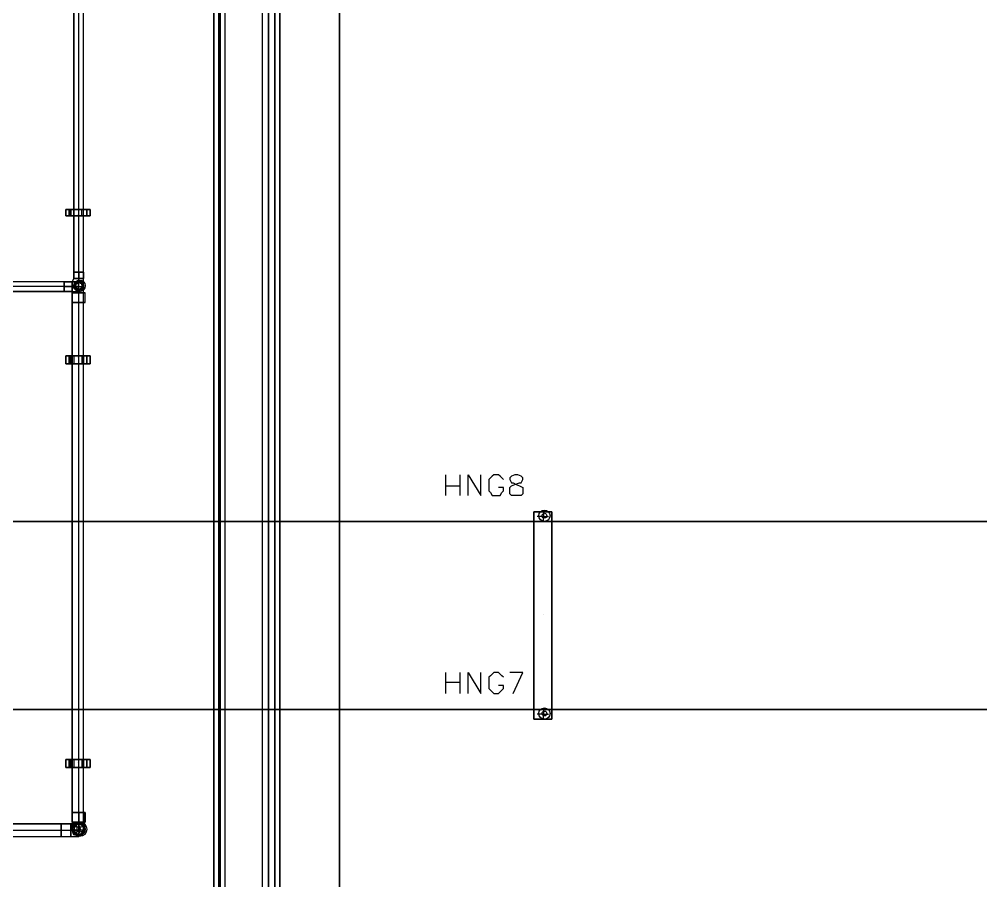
# Model space of a CAD drawing. Header units: metres. Extents: x 114 to 218, y 8 to 180.
# Drawn here: x 151.33 to 160.52, y 37.78 to 46.02 of the extents above; entities that cross this region are included whole.
import ezdxf

# ---------------------------------------------------------------- set-up
doc = ezdxf.new("R2010")
doc.units = ezdxf.units.M
doc.header["$MEASUREMENT"] = 0
for name, color, linetype in [('A-2D-I-WALL', 7, 'Continuous'), ('A-3D-I-WALL', 7, 'Continuous'), ('E-Hanger', 7, 'Continuous'), ('E-TFP-HANGER', 7, 'Continuous'), ('E-TRAY-STD', 7, 'Continuous'), ('PI-Hanger', 7, 'Continuous'), ('PI-HWS-Fitting', 7, 'Continuous'), ('PI-HWS-Pipe', 7, 'Continuous'), ('S-3D-BEAM', 7, 'Continuous')]:
    doc.layers.add(name, color=color, linetype=linetype)

msp = doc.modelspace()

# ---------------------------------------------------------------- linework, layer by layer
at = {"layer": 'A-2D-I-WALL', "color": 9, "true_color": 0xbababa}
for points in [[(153.2379, 58.6608), (153.2379, 23.2828), (153.7147, 23.2828), (153.7147, 58.6608)], [(153.6532, 58.7223), (153.6532, 23.3597), (153.2994, 23.3597), (153.2994, 58.7223)]]:
    msp.add_lwpolyline(points, dxfattribs=at)
at = {"layer": 'A-3D-I-WALL', "color": 42, "true_color": 0xdda500}
for points in [[(153.2379, 58.6608), (153.2379, 23.2828), (153.2994, 23.2828), (153.2994, 23.3597), (153.2994, 58.6608), (153.2379, 58.6608), (153.7147, 58.6608), (153.7147, 23.2828)], [(153.2379, 58.6608), (153.7147, 58.6608), (153.7147, 23.2828), (153.2379, 23.2828), (153.2379, 58.6608), (153.2379, 23.2828), (153.2379, 49.6625), (153.2379, 23.2828)], [(153.6532, 23.2828), (153.7147, 23.2828), (153.7147, 58.6608), (153.6532, 58.6608), (153.6532, 23.3597), (153.2994, 23.3597), (153.2994, 23.2828), (153.6532, 23.2828)], [(153.2532, 23.2828), (153.2532, 49.6625), (153.2379, 49.6625), (153.2532, 49.6625), (153.2532, 23.2828)]]:
    msp.add_lwpolyline(points, dxfattribs=at)
at = {"layer": 'E-Hanger', "color": 3, "true_color": 0x00ff00}
for points in [[(156.2527, 41.3102), (156.2527, 39.3259), (156.4219, 39.3259), (156.4219, 41.3102), (156.2527, 41.3102)], [(156.4219, 39.3259), (156.2527, 39.3259), (156.2527, 41.3102), (156.4219, 41.3102), (156.4219, 39.3259)], [(156.2527, 41.3102), (156.2527, 41.3102)], [(156.2527, 41.3102), (156.2527, 41.3102)], [(156.345, 41.2948), (156.345, 41.2948)], [(156.4219, 41.3102), (156.4219, 41.3102)], [(156.4219, 41.3102), (156.4219, 41.3102)], [(156.3142, 41.264), (156.3142, 41.264)], [(156.345, 41.2487), (156.345, 41.2487)], [(156.3603, 41.264), (156.3603, 41.264)], [(156.345, 40.3257), (156.345, 40.3257)], [(156.3142, 39.3721), (156.3142, 39.3721)], [(156.345, 39.4028), (156.345, 39.4028)], [(156.345, 39.3567), (156.345, 39.3567)], [(156.3603, 39.3721), (156.3603, 39.3721)], [(156.2527, 39.3259), (156.2527, 39.3259)], [(156.2527, 39.3259), (156.2527, 39.3259)], [(156.4219, 39.3259), (156.4219, 39.3259)]]:
    msp.add_lwpolyline(points, dxfattribs=at)
for centre in [(156.3526, 41.2717), (156.3526, 41.2717), (156.3526, 41.2717), (156.3526, 41.2717), (156.3526, 39.3798), (156.3526, 39.3798), (156.3526, 39.3798), (156.3526, 39.3798)]:
    msp.add_circle(centre, 0.0231, dxfattribs=at)
at = {"layer": 'E-TFP-HANGER', "color": 3, "true_color": 0x00ff00}
for points in [[(155.4067, 41.664), (155.4067, 41.464)], [(155.5451, 41.664), (155.5451, 41.464)], [(155.622, 41.464), (155.622, 41.664), (155.7451, 41.464), (155.7451, 41.664)], [(155.9604, 41.6178), (155.945, 41.6332), (155.9296, 41.6486), (155.9143, 41.664), (155.8681, 41.664), (155.8527, 41.6486), (155.8373, 41.6332), (155.822, 41.6178), (155.822, 41.587), (155.822, 41.5409), (155.822, 41.5101), (155.8373, 41.4948), (155.8527, 41.464), (155.8681, 41.464), (155.9143, 41.464), (155.9296, 41.464), (155.945, 41.4948), (155.9604, 41.5101), (155.9604, 41.5409), (155.9143, 41.5409)], [(156.0681, 41.664), (156.0373, 41.6486), (156.0219, 41.6332), (156.0219, 41.6178), (156.0373, 41.587), (156.0527, 41.587), (156.0835, 41.5717), (156.1142, 41.5563), (156.145, 41.5409), (156.145, 41.5255), (156.145, 41.4948), (156.145, 41.4794), (156.1296, 41.464), (156.0988, 41.464), (156.0681, 41.464), (156.0373, 41.464), (156.0219, 41.4794), (156.0219, 41.4948), (156.0219, 41.5255), (156.0219, 41.5409), (156.0373, 41.5563), (156.0681, 41.5717), (156.1142, 41.587), (156.1296, 41.587), (156.145, 41.6178), (156.145, 41.6332), (156.1296, 41.6486), (156.0988, 41.664), (156.0681, 41.664)], [(155.4067, 41.5563), (155.5451, 41.5563)], [(156.345, 41.3102), (156.345, 41.264), (156.3911, 41.264)], [(156.345, 41.2179), (156.345, 41.264), (156.2834, 41.264)], [(156.345, 41.264), (156.345, 41.264)], [(156.345, 41.264), (156.345, 41.264)], [(156.3911, 41.264), (156.3911, 41.264)], [(155.4067, 39.772), (155.4067, 39.572)], [(155.5451, 39.772), (155.5451, 39.572)], [(155.622, 39.572), (155.622, 39.772), (155.7451, 39.572), (155.7451, 39.772)], [(155.9604, 39.7259), (155.945, 39.7412), (155.9296, 39.7566), (155.9143, 39.772), (155.8681, 39.772), (155.8527, 39.7566), (155.8373, 39.7412), (155.822, 39.7259), (155.822, 39.6951), (155.822, 39.649), (155.822, 39.6182), (155.8373, 39.6028), (155.8527, 39.5874), (155.8681, 39.572), (155.9143, 39.572), (155.9296, 39.5874), (155.945, 39.6028), (155.9604, 39.6182), (155.9604, 39.649), (155.9143, 39.649)], [(156.0527, 39.572), (156.145, 39.772), (156.0219, 39.772)], [(155.4067, 39.6797), (155.5451, 39.6797)], [(156.345, 39.3259), (156.345, 39.3721), (156.2834, 39.3721)], [(156.345, 39.4336), (156.345, 39.3721), (156.3911, 39.3721)], [(156.345, 39.3721), (156.345, 39.3721)], [(156.345, 39.3721), (156.345, 39.3721)], [(156.3911, 39.3721), (156.3911, 39.3721)]]:
    msp.add_lwpolyline(points, dxfattribs=at)
for centre in [(156.3526, 41.2717), (156.3526, 39.3798)]:
    msp.add_circle(centre, 0.0538, dxfattribs=at)
at = {"layer": 'E-TRAY-STD', "color": 32, "true_color": 0xdd6e00}
for points in [[(126.489, 41.2179), (167.4659, 41.2179), (167.4659, 39.4182), (126.489, 39.4182), (126.489, 41.2179)], [(167.4659, 39.4182), (167.4659, 41.2179), (126.489, 41.2179), (126.489, 39.4182), (167.4659, 39.4182)]]:
    msp.add_lwpolyline(points, dxfattribs=at)
at = {"layer": 'PI-Hanger', "color": 2, "true_color": 0xffff00}
for points in [[(151.7766, 44.1404), (151.7766, 44.2019), (152.0073, 44.2019), (152.0073, 44.1404), (152.0073, 44.2019), (151.7766, 44.2019), (151.7766, 44.1404), (152.0073, 44.1404)], [(151.7766, 44.2019), (151.7766, 44.2019)], [(152.0073, 44.1404), (151.7766, 44.1404)], [(151.7766, 44.1404), (151.7766, 44.1404)], [(151.8227, 44.2019), (151.8073, 44.2019), (151.8073, 44.1404), (151.8073, 44.2019), (151.8381, 44.2019), (151.8996, 44.2019), (151.9612, 44.2019), (151.9765, 44.2019)], [(151.9765, 44.1404), (151.9765, 44.2019), (151.9765, 44.1404), (151.9765, 44.2019), (151.9765, 44.1404), (151.9458, 44.1404), (151.8996, 44.1404), (151.8381, 44.1404), (151.8227, 44.1404), (151.8073, 44.1404), (151.8381, 44.1404), (151.8996, 44.1404), (151.9612, 44.1404), (151.9765, 44.1404)], [(151.8073, 44.2019), (151.8073, 44.2019)], [(151.8073, 44.2019), (151.8073, 44.2019)], [(151.8073, 44.1404), (151.8073, 44.1404)], [(151.8073, 44.1404), (151.8073, 44.1404)], [(151.8227, 44.2019), (151.8381, 44.2019), (151.8996, 44.2019), (151.9458, 44.2019), (151.9765, 44.2019)], [(151.8227, 44.1404), (151.8227, 44.2019), (151.8227, 44.1404)], [(151.8227, 44.2019), (151.8227, 44.2019)], [(151.8227, 44.2019), (151.8227, 44.2019)], [(151.8227, 44.1404), (151.8227, 44.1404)], [(151.8227, 44.1404), (151.8227, 44.1404)], [(151.8535, 44.1404), (151.8535, 44.2019)], [(151.8535, 44.1404), (151.8535, 44.2019)], [(151.8842, 44.1558), (151.8842, 44.1558)], [(151.8996, 44.1712), (151.8996, 44.1712)], [(151.8996, 44.1558), (151.8996, 44.1558), (151.8996, 44.1558)], [(151.8996, 44.1558), (151.8996, 44.1558)], [(151.9304, 44.1404), (151.9304, 44.2019)], [(151.9458, 44.1404), (151.9458, 44.2019)], [(151.9765, 44.2019), (151.9765, 44.2019)], [(151.9765, 44.2019), (151.9765, 44.2019)], [(151.9765, 44.2019), (151.9765, 44.2019)], [(151.9765, 44.2019), (151.9765, 44.2019)], [(151.9765, 44.1404), (151.9765, 44.1404)], [(151.9765, 44.1404), (151.9765, 44.1404)], [(151.9765, 44.1404), (151.9765, 44.1404)], [(151.9765, 44.1404), (151.9765, 44.1404)], [(152.0073, 44.1404), (152.0073, 44.1404)], [(151.7766, 42.8022), (152.0073, 42.8022)], [(152.0073, 42.8022), (152.0073, 42.7253), (151.7766, 42.7253), (151.7766, 42.8022), (151.7766, 42.7253), (152.0073, 42.7253), (152.0073, 42.8022), (151.7766, 42.8022)], [(151.7766, 42.8022), (151.7766, 42.8022)], [(151.8073, 42.8022), (151.8073, 42.7253), (151.8073, 42.8022)], [(151.8073, 42.7253), (151.8227, 42.7253), (151.8227, 42.8022), (151.8073, 42.8022), (151.8381, 42.8022), (151.8996, 42.8022), (151.9612, 42.8022), (151.9765, 42.8022), (151.9458, 42.8022), (151.8996, 42.8022), (151.8381, 42.8022), (151.8227, 42.8022), (151.8227, 42.7253)], [(151.8073, 42.8022), (151.8073, 42.8022)], [(151.8073, 42.8022), (151.8073, 42.8022)], [(151.8227, 42.8022), (151.8227, 42.8022)], [(151.8227, 42.8022), (151.8227, 42.8022)], [(151.8535, 42.8022), (151.8535, 42.7253)], [(151.8535, 42.8022), (151.8535, 42.7253)], [(151.8842, 42.7868), (151.8842, 42.7868)], [(151.8996, 42.7868), (151.8996, 42.7868), (151.8996, 42.7868)], [(151.8996, 42.7868), (151.8996, 42.7868)], [(151.8996, 42.7714), (151.8996, 42.7714)], [(151.9304, 42.8022), (151.9304, 42.7253)], [(151.9458, 42.8022), (151.9458, 42.7253)], [(151.9765, 42.8022), (151.9765, 42.7253), (151.9765, 42.8022), (151.9765, 42.7253), (151.9765, 42.8022)], [(151.9765, 42.8022), (151.9765, 42.8022)], [(151.9765, 42.8022), (151.9765, 42.8022)], [(151.9765, 42.8022), (151.9765, 42.8022)], [(151.9765, 42.8022), (151.9765, 42.8022)], [(152.0073, 42.8022), (152.0073, 42.8022)], [(151.8073, 42.7253), (151.8381, 42.7253), (151.8996, 42.7253), (151.9612, 42.7253), (151.9765, 42.7253)], [(151.8073, 42.7253), (151.8073, 42.7253)], [(151.8073, 42.7253), (151.8073, 42.7253)], [(151.9765, 42.7253), (151.9458, 42.7253), (151.8996, 42.7253), (151.8381, 42.7253), (151.8227, 42.7253)], [(151.8227, 42.7253), (151.8227, 42.7253)], [(151.8227, 42.7253), (151.8227, 42.7253)], [(151.9765, 42.7253), (151.9765, 42.7253)], [(151.9765, 42.7253), (151.9765, 42.7253)], [(151.9765, 42.7253), (151.9765, 42.7253)], [(151.9765, 42.7253), (151.9765, 42.7253)], [(152.0073, 42.7253), (152.0073, 42.7253)], [(151.7766, 38.9414), (152.0073, 38.9414)], [(152.0073, 38.9414), (152.0073, 38.8645), (151.7766, 38.8645), (151.7766, 38.9414), (151.7766, 38.8645), (152.0073, 38.8645), (152.0073, 38.9414), (151.7766, 38.9414)], [(151.7766, 38.9414), (151.7766, 38.9414)], [(151.8073, 38.9414), (151.8073, 38.8645), (151.8073, 38.9414)], [(151.8073, 38.8645), (151.8227, 38.8645), (151.8227, 38.9414), (151.8073, 38.9414), (151.8381, 38.9414), (151.8996, 38.9414), (151.9612, 38.9414), (151.9765, 38.9414), (151.9458, 38.9414), (151.8996, 38.9414), (151.8381, 38.9414), (151.8227, 38.9414), (151.8227, 38.8645)], [(151.8073, 38.9414), (151.8073, 38.9414)], [(151.8073, 38.9414), (151.8073, 38.9414)], [(151.8227, 38.9414), (151.8227, 38.9414)], [(151.8227, 38.9414), (151.8227, 38.9414)], [(151.8535, 38.9414), (151.8535, 38.8645)], [(151.8535, 38.9414), (151.8535, 38.8645)], [(151.8842, 38.9106), (151.8842, 38.9106)], [(151.8996, 38.926), (151.8996, 38.926)], [(151.8996, 38.9106), (151.8996, 38.9106), (151.8996, 38.9106), (151.8996, 38.9106)], [(151.9304, 38.9414), (151.9304, 38.8645)], [(151.9458, 38.9414), (151.9458, 38.8645)], [(151.9765, 38.9414), (151.9765, 38.8645), (151.9765, 38.9414), (151.9765, 38.8645), (151.9765, 38.9414)], [(151.9765, 38.9414), (151.9765, 38.9414)], [(151.9765, 38.9414), (151.9765, 38.9414)], [(151.9765, 38.9414), (151.9765, 38.9414)], [(151.9765, 38.9414), (151.9765, 38.9414)], [(152.0073, 38.9414), (152.0073, 38.9414)], [(151.8073, 38.8645), (151.8381, 38.8645), (151.8996, 38.8645), (151.9612, 38.8645), (151.9765, 38.8645)], [(151.8073, 38.8645), (151.8073, 38.8645)], [(151.8073, 38.8645), (151.8073, 38.8645)], [(151.9765, 38.8645), (151.9458, 38.8645), (151.8996, 38.8645), (151.8381, 38.8645), (151.8227, 38.8645)], [(151.8227, 38.8645), (151.8227, 38.8645)], [(151.8227, 38.8645), (151.8227, 38.8645)], [(151.9765, 38.8645), (151.9765, 38.8645)], [(151.9765, 38.8645), (151.9765, 38.8645)], [(151.9765, 38.8645), (151.9765, 38.8645)], [(151.9765, 38.8645), (151.9765, 38.8645)], [(152.0073, 38.8645), (152.0073, 38.8645)]]:
    msp.add_lwpolyline(points, dxfattribs=at)
at = {"layer": 'PI-HWS-Fitting', "color": 1, "true_color": 0xff0000}
for points in [[(151.9458, 43.6021), (151.9304, 43.6021), (151.8996, 43.6021), (151.8689, 43.6021), (151.8535, 43.6021), (151.8689, 43.6021), (151.8996, 43.6021), (151.9304, 43.6021), (151.9458, 43.6021), (151.9304, 43.6021), (151.8996, 43.6021), (151.8535, 43.6021), (151.8996, 43.6021), (151.9304, 43.6021), (151.9458, 43.6021)], [(151.8535, 43.6021), (151.8535, 43.5405)], [(151.8535, 43.6021), (151.8535, 43.5405)], [(151.8535, 43.6021), (151.8535, 43.5405)], [(151.8535, 43.6021), (151.8535, 43.5405)], [(151.8996, 43.6021), (151.8996, 43.5405)], [(151.8996, 43.6021), (151.8996, 43.5405)], [(151.8996, 43.6021), (151.8996, 43.5405)], [(151.8996, 43.6021), (151.8996, 43.5405)], [(151.8996, 43.6021), (151.8996, 43.6021)], [(151.9458, 43.6021), (151.9458, 43.5405)], [(151.9458, 43.6021), (151.9458, 43.5405)], [(151.9458, 43.5405), (151.9458, 43.6021)], [(151.9458, 43.5405), (151.9458, 43.6021)], [(151.7612, 43.5098), (151.7612, 43.4944), (151.7612, 43.4636), (151.7612, 43.4329), (151.7612, 43.4175), (151.7612, 43.4329), (151.7612, 43.4636), (151.7612, 43.4944), (151.7612, 43.5098), (151.7612, 43.4944), (151.7612, 43.4636), (151.7612, 43.4329), (151.7612, 43.4175), (151.7612, 43.4329), (151.7612, 43.4636), (151.7612, 43.4944), (151.7612, 43.5098)], [(151.7612, 43.5098), (151.8381, 43.5098)], [(151.7612, 43.5098), (151.8381, 43.5098)], [(151.8381, 43.5098), (151.7612, 43.5098)], [(151.8381, 43.5098), (151.7612, 43.5098)], [(151.8381, 43.5098), (151.8535, 43.5405)], [(151.8535, 43.5405), (151.8381, 43.5098)], [(151.9458, 43.5098), (151.9304, 43.5098), (151.8996, 43.5098), (151.8535, 43.5098), (151.8381, 43.5098), (151.8535, 43.5098), (151.8996, 43.5098), (151.9304, 43.5098), (151.9458, 43.5098)], [(151.8381, 43.4021), (151.8381, 43.5098)], [(151.8381, 43.5098), (151.8381, 43.4021)], [(151.8381, 43.4175), (151.8381, 43.4329), (151.8381, 43.4636), (151.8381, 43.4944), (151.8381, 43.5098), (151.8381, 43.4944), (151.8381, 43.4636), (151.8381, 43.4329), (151.8381, 43.4175)], [(151.8381, 43.5098), (151.8381, 43.4944), (151.8381, 43.4636), (151.8381, 43.4329), (151.8381, 43.4175), (151.8381, 43.4329), (151.8381, 43.4636), (151.8381, 43.4944), (151.8381, 43.5098)], [(151.8381, 43.4175), (151.8381, 43.4329), (151.8381, 43.4636), (151.8381, 43.4944), (151.8381, 43.5098), (151.8381, 43.4944), (151.8381, 43.4636), (151.8381, 43.4329), (151.8381, 43.4175), (151.8381, 43.4329), (151.8381, 43.4636), (151.8381, 43.4944), (151.8381, 43.5098), (151.8381, 43.4944), (151.8381, 43.4636), (151.8381, 43.4329), (151.8381, 43.4175)], [(151.8381, 43.5098), (151.8381, 43.5098)], [(151.8381, 43.5098), (151.8842, 43.5098), (151.8996, 43.5098)], [(151.8381, 43.5098), (151.8381, 43.5098)], [(151.8996, 43.5098), (151.8842, 43.5098), (151.8381, 43.5098)], [(151.8535, 43.5405), (151.8689, 43.5405), (151.8996, 43.5405), (151.9304, 43.5405), (151.9458, 43.5405), (151.9304, 43.5405), (151.8996, 43.5405), (151.8689, 43.5405), (151.8535, 43.5405), (151.8996, 43.5405), (151.9304, 43.5405), (151.9458, 43.5405), (151.9304, 43.5405), (151.8996, 43.5405), (151.8535, 43.5405)], [(151.8535, 43.5405), (151.8689, 43.5405), (151.8996, 43.5405), (151.9304, 43.5405), (151.9458, 43.5405), (151.9304, 43.5405), (151.8996, 43.5405), (151.8689, 43.5405), (151.8535, 43.5405)], [(151.8996, 43.5098), (151.915, 43.4944), (151.9304, 43.4944), (151.9304, 43.479), (151.9458, 43.4636), (151.9458, 43.4482), (151.9304, 43.4482), (151.9304, 43.4329), (151.915, 43.4175), (151.8996, 43.4175), (151.8842, 43.4175), (151.8689, 43.4329), (151.8535, 43.4482), (151.8535, 43.4636), (151.8535, 43.479), (151.8689, 43.4944), (151.8842, 43.4944), (151.8996, 43.5098)], [(151.8996, 43.5098), (151.8996, 43.5405)], [(151.8996, 43.5098), (151.8996, 43.5405)], [(151.8996, 43.5405), (151.8996, 43.5405)], [(151.8996, 43.5405), (151.8996, 43.5405)], [(151.8996, 43.4021), (151.8996, 43.5098)], [(151.8996, 43.5098), (151.8996, 43.5098)], [(151.8996, 43.5098), (151.8996, 43.5098)], [(151.8996, 43.5098), (151.8996, 43.5098)], [(151.8996, 43.5098), (151.8996, 43.5098)], [(151.8996, 43.5098), (151.8996, 43.5098)], [(151.8996, 43.5098), (151.8996, 43.5098)], [(151.8996, 43.5098), (151.8996, 43.5098)], [(151.8996, 43.5098), (151.8996, 43.5098)], [(151.8996, 43.5098), (151.8996, 43.5098)], [(151.9458, 43.5098), (151.9458, 43.5405)], [(151.9458, 43.5405), (151.9458, 43.5405)], [(151.9458, 43.5098), (151.9458, 43.5405)], [(151.9458, 43.4021), (151.9458, 43.5098)], [(151.9458, 43.4021), (151.9458, 43.5098)], [(151.7612, 43.4636), (151.8381, 43.4636)], [(151.7612, 43.4636), (151.8381, 43.4636)], [(151.7612, 43.4636), (151.8381, 43.4636)], [(151.7612, 43.4636), (151.8381, 43.4636)], [(151.7612, 43.4636), (151.7612, 43.4636)], [(151.7612, 43.4636), (151.7612, 43.4636)], [(151.7612, 43.4175), (151.8381, 43.4175)], [(151.7612, 43.4175), (151.8381, 43.4175)], [(151.7612, 43.4175), (151.8381, 43.4175)], [(151.7612, 43.4175), (151.8381, 43.4175)], [(151.8381, 43.4636), (151.8381, 43.4636)], [(151.8381, 43.4636), (151.8381, 43.4636)], [(151.8381, 43.4636), (151.915, 43.4636), (151.9458, 43.4636)], [(151.8381, 43.4636), (151.8535, 43.4636)], [(151.8381, 43.4636), (151.8381, 43.4636)], [(151.8381, 43.4636), (151.8381, 43.4636)], [(151.8381, 43.4175), (151.8381, 43.4175)], [(151.8381, 43.4175), (151.8842, 43.4175), (151.8996, 43.4175)], [(151.8381, 43.4175), (151.8381, 43.4175)], [(151.8381, 43.4175), (151.8842, 43.4175), (151.8996, 43.4175)], [(151.8381, 43.4021), (151.8535, 43.4021), (151.8996, 43.4021), (151.9304, 43.4021), (151.9458, 43.4021), (151.9304, 43.4021), (151.8996, 43.4021), (151.8535, 43.4021), (151.8381, 43.4021)], [(151.9612, 43.4021), (151.9458, 43.4021), (151.8996, 43.4021), (151.8535, 43.4021), (151.8381, 43.4021), (151.8535, 43.4021), (151.8996, 43.4021), (151.9458, 43.4021), (151.9304, 43.4021), (151.8996, 43.4021), (151.8535, 43.4021), (151.8381, 43.4021), (151.8535, 43.4021), (151.8996, 43.4021), (151.9304, 43.4021), (151.9458, 43.4021), (151.9612, 43.4021)], [(151.8381, 43.3098), (151.8381, 43.4021)], [(151.8381, 43.3098), (151.8381, 43.4021)], [(151.8381, 43.4021), (151.8381, 43.3098)], [(151.8381, 43.4021), (151.8381, 43.3098)], [(151.8535, 43.4636), (151.8535, 43.4636)], [(151.8535, 43.4636), (151.8535, 43.4636)], [(151.8535, 43.4636), (151.8535, 43.4636)], [(151.8535, 43.4636), (151.8535, 43.4636)], [(151.8535, 43.4636), (151.8535, 43.4636)], [(151.8535, 43.4636), (151.8535, 43.4636)], [(151.8535, 43.4636), (151.8535, 43.4636)], [(151.8535, 43.4636), (151.8535, 43.4636)], [(151.8996, 43.4021), (151.8996, 43.4175)], [(151.8996, 43.4175), (151.8996, 43.4175)], [(151.8996, 43.4175), (151.8996, 43.4175)], [(151.8996, 43.4175), (151.8996, 43.4175)], [(151.8996, 43.4175), (151.8996, 43.4175)], [(151.8996, 43.4175), (151.8996, 43.4175)], [(151.8996, 43.4175), (151.8996, 43.4175)], [(151.8996, 43.4175), (151.8996, 43.4175)], [(151.8996, 43.3098), (151.8996, 43.4021)], [(151.8996, 43.3098), (151.8996, 43.4021)], [(151.8996, 43.3098), (151.8996, 43.4021)], [(151.8996, 43.3098), (151.8996, 43.4021)], [(151.8996, 43.4021), (151.8996, 43.4021)], [(151.8996, 43.4021), (151.8996, 43.4021)], [(151.9458, 43.4636), (151.9458, 43.4636)], [(151.9458, 43.4636), (151.9458, 43.4636)], [(151.9458, 43.4636), (151.9458, 43.4636)], [(151.9458, 43.4636), (151.9458, 43.4636)], [(151.9458, 43.4636), (151.9458, 43.4636)], [(151.9458, 43.4636), (151.9458, 43.4636)], [(151.9458, 43.4636), (151.9458, 43.4636)], [(151.9458, 43.4636), (151.9458, 43.4636)], [(151.9458, 43.4636), (151.9458, 43.4636)], [(151.9458, 43.3098), (151.9458, 43.4021)], [(151.9458, 43.3098), (151.9458, 43.4021)], [(151.9612, 43.3098), (151.9612, 43.4021)], [(151.9612, 43.3098), (151.9612, 43.4021)], [(151.8381, 43.3098), (151.8535, 43.3098), (151.8996, 43.3098), (151.9304, 43.3098), (151.9458, 43.3098), (151.9304, 43.3098), (151.8996, 43.3098), (151.8535, 43.3098), (151.8381, 43.3098), (151.8535, 43.3098), (151.8996, 43.3098), (151.9458, 43.3098), (151.9612, 43.3098), (151.9458, 43.3098), (151.8996, 43.3098), (151.8535, 43.3098), (151.8381, 43.3098)], [(151.8996, 43.3098), (151.8996, 43.3098)], [(151.9612, 38.4338), (151.9458, 38.4338), (151.8996, 38.4338), (151.8535, 38.4338), (151.8381, 38.4338), (151.8535, 38.4338), (151.8996, 38.4338), (151.9458, 38.4338), (151.9304, 38.4338), (151.8996, 38.4338), (151.8535, 38.4338), (151.8381, 38.4338), (151.8535, 38.4338), (151.8996, 38.4338), (151.9304, 38.4338), (151.9458, 38.4338), (151.9612, 38.4338)], [(151.8381, 38.4338), (151.8381, 38.3415)], [(151.8381, 38.4338), (151.8381, 38.3415)], [(151.8381, 38.4338), (151.8381, 38.3415)], [(151.8381, 38.4338), (151.8381, 38.3415)], [(151.8996, 38.4338), (151.8996, 38.3415)], [(151.8996, 38.4338), (151.8996, 38.3415)], [(151.8996, 38.4338), (151.8996, 38.3415)], [(151.8996, 38.4338), (151.8996, 38.3415)], [(151.8996, 38.4338), (151.8996, 38.4338)], [(151.8996, 38.4338), (151.8996, 38.4338)], [(151.9458, 38.4338), (151.9458, 38.3415)], [(151.9458, 38.3415), (151.9458, 38.4338)], [(151.9612, 38.4338), (151.9612, 38.3415)], [(151.9612, 38.3415), (151.9612, 38.4338)], [(151.8381, 38.3415), (151.8535, 38.3415), (151.8996, 38.3415), (151.9458, 38.3415), (151.9612, 38.3415), (151.9458, 38.3415), (151.8996, 38.3415), (151.8535, 38.3415), (151.8381, 38.3415)], [(151.9458, 38.3415), (151.9304, 38.3415), (151.8996, 38.3415), (151.8535, 38.3415), (151.8381, 38.3415), (151.8535, 38.3415), (151.8996, 38.3415), (151.9304, 38.3415), (151.9458, 38.3415)], [(151.8381, 38.3415), (151.8535, 38.3415), (151.8996, 38.3415), (151.9304, 38.3415), (151.9458, 38.3415), (151.9304, 38.3415), (151.8996, 38.3415), (151.8535, 38.3415), (151.8381, 38.3415), (151.8535, 38.3415), (151.8996, 38.3415), (151.9304, 38.3415), (151.9458, 38.3415), (151.9304, 38.3415), (151.8996, 38.3415), (151.8535, 38.3415), (151.8381, 38.3415)], [(151.8381, 38.3415), (151.8381, 38.3415)], [(151.8381, 38.3415), (151.8381, 38.28), (151.8381, 38.2646)], [(151.8381, 38.3415), (151.8381, 38.3415)], [(151.8381, 38.3415), (151.8381, 38.28), (151.8381, 38.2646)], [(151.8996, 38.3415), (151.8996, 38.3415)], [(151.8996, 38.3415), (151.8996, 38.3415)], [(151.8996, 38.3415), (151.8996, 38.28), (151.8996, 38.2338), (151.8996, 38.2031)], [(151.8996, 38.3415), (151.8996, 38.3261)], [(151.8996, 38.3415), (151.8996, 38.3415)], [(151.8996, 38.3415), (151.8996, 38.3415)], [(151.9458, 38.3415), (151.9458, 38.3415)], [(151.9458, 38.3415), (151.9458, 38.28), (151.9458, 38.2646)], [(151.9458, 38.3415), (151.9458, 38.3415)], [(151.9458, 38.2646), (151.9458, 38.28), (151.9458, 38.3415)], [(151.7304, 38.3261), (151.7304, 38.3107), (151.7304, 38.2646), (151.7304, 38.2338), (151.7304, 38.2031), (151.7304, 38.2338), (151.7304, 38.2646), (151.7304, 38.3107), (151.7304, 38.3261), (151.7304, 38.3107), (151.7304, 38.2646), (151.7304, 38.2185), (151.7304, 38.2031), (151.7304, 38.2185), (151.7304, 38.2646), (151.7304, 38.3107), (151.7304, 38.3261)], [(151.7304, 38.3261), (151.8227, 38.3261)], [(151.7304, 38.3261), (151.8227, 38.3261)], [(151.8227, 38.3261), (151.7304, 38.3261)], [(151.8227, 38.3261), (151.7304, 38.3261)], [(151.7304, 38.2646), (151.8227, 38.2646)], [(151.7304, 38.2646), (151.8227, 38.2646)], [(151.7304, 38.2646), (151.8227, 38.2646)], [(151.7304, 38.2646), (151.8227, 38.2646)], [(151.7304, 38.2646), (151.7304, 38.2646)], [(151.7304, 38.2646), (151.7304, 38.2646)], [(151.8227, 38.2031), (151.8227, 38.2185), (151.8227, 38.2646), (151.8227, 38.3107), (151.8227, 38.3261), (151.8227, 38.3107), (151.8227, 38.2646), (151.8227, 38.2185), (151.8227, 38.2031)], [(151.8227, 38.3261), (151.8227, 38.3107), (151.8227, 38.2646), (151.8227, 38.2338), (151.8227, 38.2031), (151.8227, 38.2338), (151.8227, 38.2646), (151.8227, 38.3107), (151.8227, 38.3261)], [(151.8227, 38.2031), (151.8227, 38.2338), (151.8227, 38.2646), (151.8227, 38.3107), (151.8227, 38.3261), (151.8227, 38.3107), (151.8227, 38.2646), (151.8227, 38.2338), (151.8227, 38.2031)], [(151.8227, 38.3261), (151.8227, 38.3107), (151.8227, 38.2646), (151.8227, 38.2338), (151.8227, 38.2031), (151.8227, 38.2338), (151.8227, 38.2646), (151.8227, 38.3107), (151.8227, 38.3261)], [(151.8227, 38.3261), (151.8227, 38.3261)], [(151.8227, 38.2031), (151.8227, 38.2338), (151.8227, 38.2646), (151.8227, 38.3107), (151.8227, 38.3261), (151.8227, 38.3107), (151.8227, 38.2646), (151.8227, 38.2338), (151.8227, 38.2031), (151.8689, 38.2031), (151.8996, 38.2031)], [(151.8996, 38.3261), (151.8689, 38.3261), (151.8227, 38.3261)], [(151.8227, 38.3261), (151.8227, 38.3261)], [(151.8996, 38.3261), (151.8689, 38.3261), (151.8227, 38.3261)], [(151.8227, 38.2646), (151.8227, 38.2646)], [(151.8227, 38.2646), (151.8227, 38.2646)], [(151.9458, 38.2646), (151.9304, 38.2646), (151.8842, 38.2646), (151.8227, 38.2646)], [(151.8381, 38.2646), (151.8227, 38.2646)], [(151.8227, 38.2646), (151.8227, 38.2646)], [(151.8227, 38.2646), (151.8227, 38.2646)], [(151.8381, 38.2646), (151.8381, 38.2646)], [(151.8381, 38.2646), (151.8381, 38.2646)], [(151.8381, 38.2646), (151.8381, 38.2646)], [(151.8381, 38.2646), (151.8381, 38.2646)], [(151.8381, 38.2646), (151.8381, 38.2646)], [(151.8381, 38.2646), (151.8381, 38.2646)], [(151.8381, 38.2646), (151.8381, 38.2646)], [(151.8381, 38.2646), (151.8381, 38.2646)], [(151.8381, 38.2646), (151.8381, 38.2646)], [(151.8996, 38.3261), (151.8996, 38.3261)], [(151.8996, 38.3261), (151.8996, 38.3261)], [(151.8996, 38.3261), (151.8996, 38.3261)], [(151.8996, 38.3261), (151.8996, 38.3261)], [(151.8996, 38.3261), (151.8996, 38.3261)], [(151.8996, 38.3261), (151.8996, 38.3261)], [(151.8996, 38.3261), (151.8996, 38.3261)], [(151.8996, 38.3261), (151.8996, 38.3261)], [(151.9458, 38.2646), (151.9458, 38.2646)], [(151.9458, 38.2646), (151.9458, 38.2646)], [(151.9458, 38.2646), (151.9458, 38.2646)], [(151.9458, 38.2646), (151.9458, 38.2646)], [(151.9458, 38.2646), (151.9458, 38.2646)], [(151.9458, 38.2646), (151.9458, 38.2646)], [(151.9612, 38.2646), (151.9612, 38.2646)], [(151.9612, 38.2646), (151.9612, 38.2646)], [(151.7304, 38.2031), (151.8227, 38.2031)], [(151.7304, 38.2031), (151.8227, 38.2031)], [(151.7304, 38.2031), (151.8227, 38.2031)], [(151.7304, 38.2031), (151.8227, 38.2031)], [(151.8227, 38.2031), (151.8227, 38.2031)], [(151.8227, 38.2031), (151.8689, 38.2031), (151.8996, 38.2031)], [(151.8996, 38.2031), (151.8996, 38.2031)], [(151.8996, 38.2031), (151.8996, 38.2031)], [(151.8996, 38.2031), (151.8996, 38.2031)], [(151.8996, 38.2031), (151.8996, 38.2031)], [(151.8996, 38.2031), (151.8996, 38.2031)], [(151.8996, 38.2031), (151.8996, 38.2031)], [(151.8996, 38.2031), (151.8996, 38.2031)], [(151.8996, 38.2031), (151.8996, 38.2031)], [(151.8996, 38.2031), (151.8996, 38.2031)]]:
    msp.add_lwpolyline(points, dxfattribs=at)
for centre, radius in [((151.9073, 43.4713), 0.0538), ((151.9073, 43.4713), 0.0538), ((151.9073, 43.4713), 0.0538), ((151.9073, 43.4713), 0.0538), ((151.892, 43.4713), 0.0385), ((151.9073, 43.4713), 0.0385), ((151.9073, 43.4713), 0.0385), ((151.9073, 43.4713), 0.0385), ((151.9073, 43.4713), 0.0385), ((151.9073, 43.4713), 0.0385), ((151.9073, 43.4713), 0.0384), ((151.9073, 43.4713), 0.0384), ((151.9073, 43.4713), 0.0384), ((151.9073, 43.4713), 0.0384), ((151.9073, 38.2723), 0.0692), ((151.9073, 38.2723), 0.0692), ((151.9073, 38.2723), 0.0692), ((151.9073, 38.2723), 0.0692), ((151.892, 38.2723), 0.0538), ((151.9073, 38.2723), 0.0538), ((151.9073, 38.2723), 0.0538), ((151.9073, 38.2723), 0.0538), ((151.9073, 38.2723), 0.0538), ((151.9073, 38.2723), 0.0538), ((151.9073, 38.2723), 0.0538), ((151.9073, 38.2723), 0.0538), ((151.9073, 38.2723), 0.0538), ((151.9073, 38.2723), 0.0538), ((151.9073, 38.2723), 0.0538)]:
    msp.add_circle(centre, radius, dxfattribs=at)
for centre, radius, start, end in [((151.9073, 43.4713), 0.0385, 90, 180), ((151.9073, 43.4714), 0.0384, 147.34554, 89.95743), ((151.9073, 43.4713), 0.0384, 270, 212.64034), ((151.9073, 43.4713), 0.0385, 212.72446, 147.32696), ((151.9073, 43.4713), 0.0385, 180, 270), ((151.9073, 38.2722), 0.0539, 57.31705, 0.07015), ((151.9073, 38.2723), 0.0538, 90, 180), ((151.9073, 38.2723), 0.0538, 270, 212.68981), ((151.9073, 38.2723), 0.0538, 147.28024, 89.9576), ((151.9073, 38.2723), 0.0538, 90, 180), ((151.9073, 38.2723), 0.0538, 180, 122.719), ((151.9073, 38.2723), 0.0539, 122.75504, 57.30255), ((151.9073, 38.2723), 0.0538, 180, 270), ((151.9073, 38.2723), 0.0538, 212.73138, 147.28556), ((151.9073, 38.2723), 0.0538, 0, 90)]:
    msp.add_arc(centre, radius, start, end, dxfattribs=at)
for points, start_tangent, end_tangent in [([(151.8766, 43.5098), (151.8535, 43.4713)], (-1, 0), (0, -1)), ([(151.8996, 43.4713), (151.8766, 43.5098)], (0, 1), (-1, 0)), ([(151.8535, 43.4713), (151.8766, 43.4329)], (0, -1), (1, 0)), ([(151.8766, 43.4329), (151.8996, 43.4713)], (1, 0), (0, 1)), ([(151.9073, 38.3415), (151.8535, 38.3184)], (-1, 0), (0, -1)), ([(151.9612, 38.3184), (151.9073, 38.3415)], (0, 1), (-1, 0)), ([(151.8766, 38.3261), (151.8381, 38.2723)], (-1, 0), (0, -1)), ([(151.8612, 38.3261), (151.8381, 38.2723)], (-1, 0), (0, -1)), ([(151.8381, 38.2723), (151.8766, 38.2185)], (0, -1), (1, 0)), ([(151.8381, 38.2723), (151.8612, 38.2185)], (0, -1), (1, 0)), ([(151.9073, 38.3261), (151.8535, 38.2877)], (-1, 0), (0, -1)), ([(151.8535, 38.3184), (151.9073, 38.2954)], (0, -1), (1, 0)), ([(151.8535, 38.2877), (151.9073, 38.2492)], (0, -1), (1, 0)), ([(151.8842, 38.2723), (151.8612, 38.3261)], (0, 1), (-1, 0)), ([(151.8612, 38.2185), (151.8842, 38.2723)], (1, 0), (0, 1)), ([(151.915, 38.2723), (151.8766, 38.3261)], (0, 1), (-1, 0)), ([(151.8766, 38.2185), (151.915, 38.2723)], (1, 0), (0, 1)), ([(151.9612, 38.2877), (151.9073, 38.3261)], (0, 1), (-1, 0)), ([(151.9073, 38.2954), (151.9612, 38.3184)], (1, 0), (0, 1)), ([(151.9073, 38.2492), (151.9612, 38.2877)], (1, 0), (0, 1))]:
    msp.add_spline(points, degree=3, dxfattribs=dict(at, start_tangent=start_tangent, end_tangent=end_tangent))
at = {"layer": 'PI-HWS-Pipe', "color": 1, "true_color": 0xff0000}
for points in [[(151.8535, 43.5405), (151.8535, 51.7697)], [(151.8535, 51.7697), (151.8535, 43.5405)], [(151.8996, 43.5405), (151.8996, 51.7697)], [(151.8996, 43.5405), (151.8996, 51.7697)], [(151.8996, 43.5405), (151.8996, 51.7697)], [(151.9458, 43.5405), (151.9458, 51.7697)], [(151.9458, 43.5405), (151.9458, 51.7697)], [(151.8381, 43.5098), (149.8385, 43.5098)], [(151.8381, 43.5098), (149.8385, 43.5098)], [(151.8381, 43.4175), (151.8381, 43.4329), (151.8381, 43.4636), (151.8381, 43.4944), (151.8381, 43.5098), (151.8381, 43.4944), (151.8381, 43.4636), (151.8381, 43.4329), (151.8381, 43.4175)], [(151.8535, 43.5405), (151.8689, 43.5405), (151.8996, 43.5405), (151.9304, 43.5405), (151.9458, 43.5405), (151.9304, 43.5405), (151.8996, 43.5405), (151.8689, 43.5405), (151.8535, 43.5405)], [(151.8996, 43.5098), (151.8996, 43.5098)], [(151.9458, 43.5405), (151.9458, 43.5405)], [(126.489, 38.2646), (151.8996, 38.2646), (151.8996, 43.4021)], [(151.8996, 43.4636), (149.8385, 43.4636)], [(151.8381, 43.4636), (149.8385, 43.4636)], [(151.8381, 43.4636), (151.8381, 43.4636), (149.8385, 43.4636)], [(151.8381, 43.4175), (149.8385, 43.4175)], [(149.8385, 43.4175), (151.8381, 43.4175)], [(151.9458, 43.4021), (151.9304, 43.4021), (151.8996, 43.4021), (151.8535, 43.4021), (151.8381, 43.4021), (151.8535, 43.4021), (151.8996, 43.4021), (151.9304, 43.4021), (151.9458, 43.4021)], [(151.8381, 38.3415), (151.8381, 43.4021)], [(151.8381, 43.4021), (151.8381, 38.3415)], [(151.8535, 43.4636), (151.8535, 43.4636)], [(151.8996, 43.4175), (151.8996, 43.4175)], [(151.8996, 38.3415), (151.8996, 43.4021)], [(151.8996, 38.3415), (151.8996, 43.4021)], [(151.9458, 43.4636), (151.9458, 43.4636)], [(151.9458, 43.4636), (151.9458, 43.4636)], [(151.9458, 38.3415), (151.9458, 43.4021)], [(151.9458, 43.4021), (151.9458, 43.4021)], [(151.9458, 38.3415), (151.9458, 43.4021)], [(151.8381, 38.3415), (151.8535, 38.3415), (151.8996, 38.3415), (151.9304, 38.3415), (151.9458, 38.3415), (151.9304, 38.3415), (151.8996, 38.3415), (151.8535, 38.3415), (151.8381, 38.3415)], [(151.9458, 38.3415), (151.9458, 38.3415)], [(140.5479, 38.3261), (140.5479, 38.3107), (140.5479, 38.2646), (140.5479, 38.2338), (140.5479, 38.2031), (140.5479, 38.2338), (140.5479, 38.2646), (140.5479, 38.3107), (140.5479, 38.3261), (151.8227, 38.3261)], [(151.8227, 38.3261), (140.5479, 38.3261)], [(140.5479, 38.2646), (151.8227, 38.2646)], [(140.5479, 38.2646), (140.5479, 38.2646), (151.8227, 38.2646)], [(151.8227, 38.2031), (151.8227, 38.2338), (151.8227, 38.2646), (151.8227, 38.3107), (151.8227, 38.3261), (151.8227, 38.3107), (151.8227, 38.2646), (151.8227, 38.2338), (151.8227, 38.2031)], [(151.8381, 38.2646), (151.8381, 38.2646)], [(151.8996, 38.3261), (151.8996, 38.3261)], [(151.9458, 38.2646), (151.9458, 38.2646)], [(140.5479, 38.2031), (151.8227, 38.2031)], [(140.5479, 38.2031), (151.8227, 38.2031)], [(151.8996, 38.2031), (151.8996, 38.2031)]]:
    msp.add_lwpolyline(points, dxfattribs=at)
for centre, radius in [((151.9073, 43.4713), 0.0385), ((151.9073, 43.4713), 0.0384), ((151.9073, 38.2723), 0.0538), ((151.9073, 38.2723), 0.0538)]:
    msp.add_circle(centre, radius, dxfattribs=at)
at = {"layer": 'S-3D-BEAM', "color": 4, "true_color": 0x00ffff}
for points in [[(153.1917, 77.0727), (153.1917, 24.5287), (153.1917, 77.0727)], [(154.3915, 24.5287), (153.1917, 24.5287), (153.1917, 24.5287), (153.1917, 77.0727), (154.3915, 77.0727), (154.3915, 24.5287)], [(153.1917, 24.5287), (154.3915, 24.5287), (154.3915, 24.5287), (154.3915, 77.0727), (153.1917, 77.0727), (153.1917, 24.5287)], [(153.1917, 77.0727), (153.1917, 24.5287), (153.1917, 77.0727)], [(153.7762, 24.5287), (153.1917, 24.5287), (153.1917, 24.5287), (153.1917, 77.0727), (153.7762, 77.0727), (153.7762, 24.5287)], [(153.7762, 24.5287), (153.1917, 24.5287), (153.7762, 24.5287), (153.7762, 24.5287), (153.7762, 77.0727), (153.1917, 77.0727), (153.1917, 24.5287), (154.3915, 24.5287), (153.8223, 24.5287)], [(153.7762, 77.0727), (153.7762, 24.5287), (153.7762, 77.0727)], [(153.8223, 24.5287), (154.3915, 24.5287), (154.3915, 24.5287), (154.3915, 77.0727), (153.8223, 77.0727), (153.8223, 24.5287)], [(153.8223, 77.0727), (153.8223, 24.5287), (153.8223, 77.0727)], [(154.3915, 24.5287), (153.8223, 24.5287), (153.8223, 24.5287), (153.8223, 77.0727), (154.3915, 77.0727), (154.3915, 24.5287)], [(154.3915, 77.0727), (154.3915, 24.5287), (154.3915, 77.0727)], [(154.3915, 77.0727), (154.3915, 24.5287), (154.3915, 77.0727)]]:
    msp.add_lwpolyline(points, dxfattribs=at)

doc.saveas('drawing.dxf')
